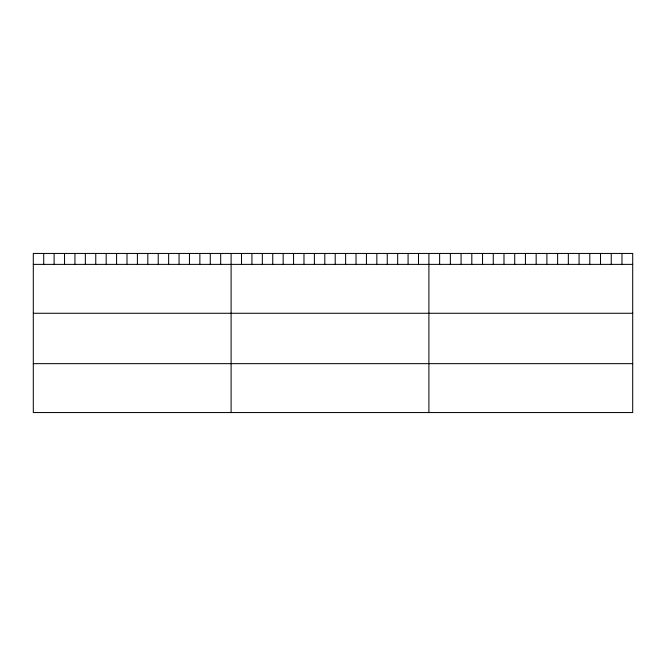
<?xml version="1.0" encoding="UTF-8"?>
<svg xmlns="http://www.w3.org/2000/svg" width="666" height="666" viewBox="0 0 666 666"><rect width="100%" height="100%" fill="white"/><g stroke="black" fill="none" stroke-linecap="round" stroke-linejoin="round"><path stroke-width="1" d="M33.3 264.377L632.7 264.377M33.3 313.27L632.7 313.27M33.3 363.653L632.7 363.653M621.977 253.446L621.977 264.377M611.246 253.446L611.246 264.377M600.524 253.446L600.524 264.377M589.793 253.446L589.793 264.377M579.07 253.446L579.07 264.377M568.339 253.446L568.339 264.377M557.617 253.446L557.617 264.377M546.894 253.446L546.894 264.377M536.163 253.446L536.163 264.377M525.441 253.446L525.441 264.377M514.71 253.446L514.71 264.377M503.987 253.446L503.987 264.377M493.265 253.446L493.265 264.377M482.534 253.446L482.534 264.377M471.811 253.446L471.811 264.377M461.08 253.446L461.08 264.377M450.358 253.446L450.358 264.377M439.627 253.446L439.627 264.377M428.904 253.446L428.904 412.554M418.489 253.446L418.489 264.377M408.083 253.446L408.083 264.377M397.669 253.446L397.669 264.377M387.262 253.446L387.262 264.377M376.848 253.446L376.848 264.377M366.442 253.446L366.442 264.377M356.027 253.446L356.027 264.377M345.621 253.446L345.621 264.377M335.206 253.446L335.206 264.377M324.8 253.446L324.8 264.377M314.385 253.446L314.385 264.377M303.979 253.446L303.979 264.377M293.564 253.446L293.564 264.377M283.158 253.446L283.158 264.377M272.744 253.446L272.744 264.377M262.337 253.446L262.337 264.377M251.923 253.446L251.923 264.377M241.517 253.446L241.517 264.377M231.102 253.446L231.102 412.554M220.687 253.446L220.687 264.377M210.281 253.446L210.281 264.377M199.867 253.446L199.867 264.377M189.46 253.446L189.46 264.377M179.046 253.446L179.046 264.377M168.64 253.446L168.64 264.377M158.225 253.446L158.225 264.377M147.819 253.446L147.819 264.377M137.404 253.446L137.404 264.377M126.998 253.446L126.998 264.377M116.583 253.446L116.583 264.377M106.177 253.446L106.177 264.377M95.762 253.446L95.762 264.377M85.356 253.446L85.356 264.377M74.942 253.446L74.942 264.377M64.535 253.446L64.535 264.377M54.121 253.446L54.121 264.377M43.715 253.446L43.715 264.377M632.7 253.446L33.3 253.446L33.3 412.554L632.7 412.554L632.7 253.446"/></g></svg>
